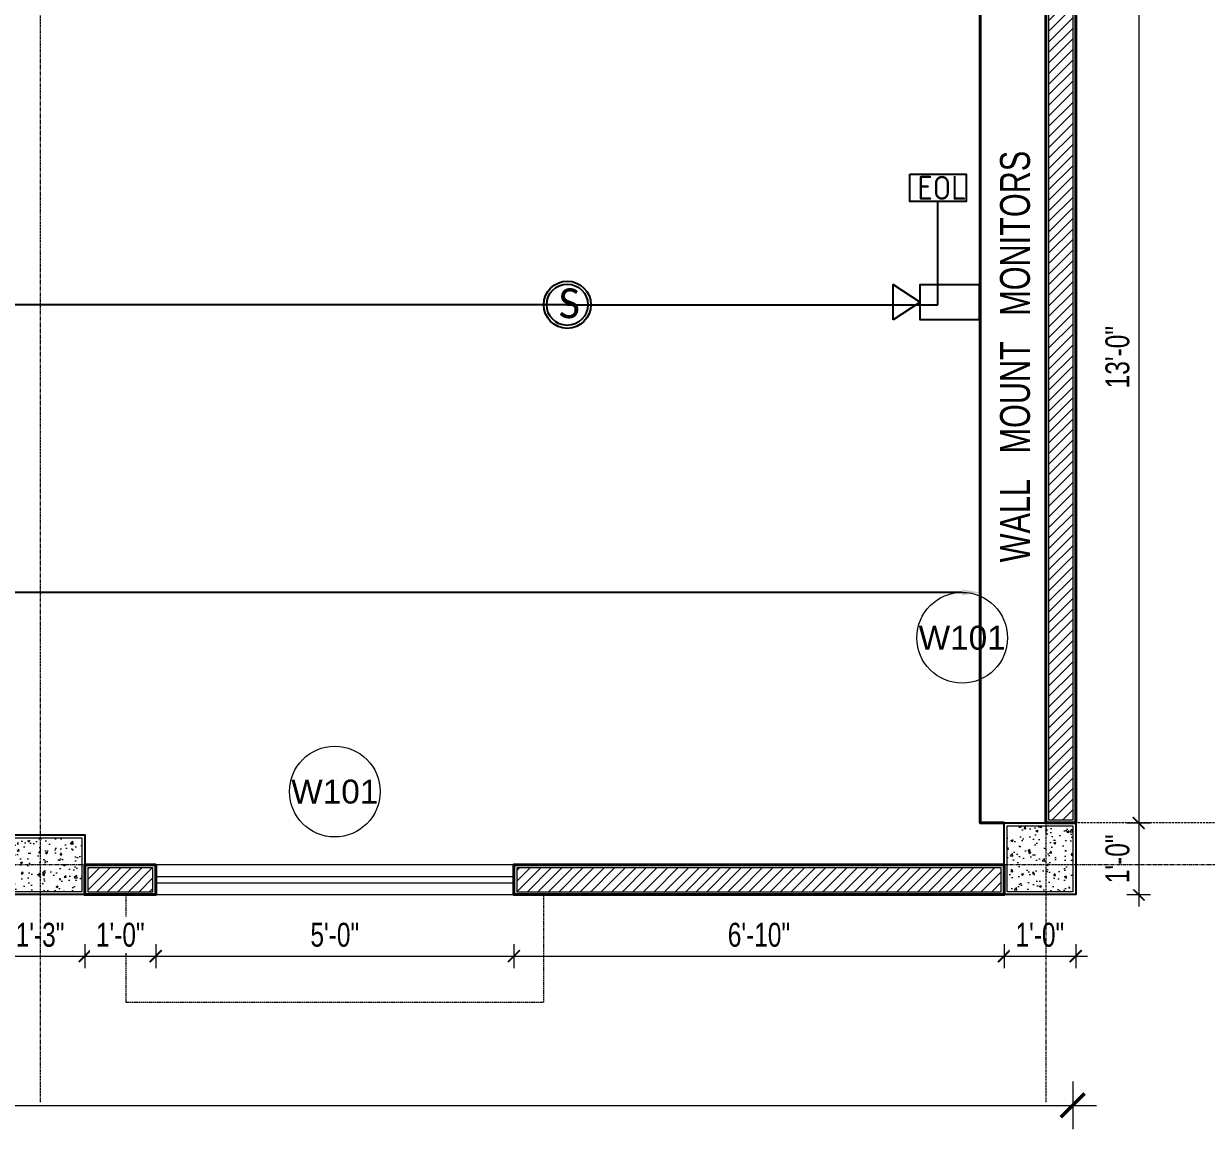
# Model space of a CAD drawing. Header units: inches. Extents: x 985 to 11353, y 526 to 2181.
# Drawn here: x 8822.3 to 9020.5, y 1387 to 1572.1 of the extents above; entities that cross this region are included whole.
import ezdxf
from ezdxf.enums import TextEntityAlignment as Align

# ---------------------------------------------------------------- set-up
doc = ezdxf.new("R2010")
doc.units = ezdxf.units.IN
doc.header["$MEASUREMENT"] = 0
doc.linetypes.add('DASH', pattern=[0.35, 0.25, -0.1])
doc.linetypes.add('PHANTOMX2', pattern=[5, 2.5, -0.5, 0.5, -0.5, 0.5, -0.5])
for name, color, linetype, lineweight in [('COLUMN', 1, 'Continuous', 25), ('Dimension', 22, 'Continuous', 13), ('Glass', 5, 'Continuous', 9), ('grid', 9, 'Continuous', 13), ('HACTH', 8, 'Continuous', 9), ('I-DOOR-IDEN-N', 7, 'Continuous', 15), ('Plaster Line', 5, 'Continuous', 15), ('Porch', 90, 'Continuous', 15), ('Sunshed', 5, 'Continuous', 15), ('wall 05', 3, 'Continuous', 40), ('WINDOW', 140, 'Continuous', 9)]:
    doc.layers.add(name, color=color, linetype=linetype, lineweight=lineweight)
for name, color, linetype in [('FREE-TEXT', 7, 'Continuous'), ('horn & strobe', 1, 'Continuous'), ('smoke detector', 1, 'Continuous'), ('Text', 7, 'Continuous'), ('zone wiring', 5, 'Continuous')]:
    doc.layers.add(name, color=color, linetype=linetype)
doc.styles.add('Arial', font='arial.ttf')
doc.styles.get("Standard").update_dxf_attribs({"font": 'isocp3.shx'})
doc.styles.add('Swiss721', font='swisscl.ttf')
doc.dimstyles.new('DIM08', dxfattribs={"dimtxt": 8, "dimasz": 4, "dimexe": 4, "dimexo": 0, "dimgap": 3, "dimtad": 1, "dimdec": 1, "dimzin": 3, "dimdsep": 46, "dimlunit": 4, "dimtxsty": 'Swiss721', "dimblk": 'ARCHTICK', "dimcen": 0, "dimdle": 4, "dimclrd": 256, "dimclre": 256, "dimclrt": 256, "dimadec": 0, "dimazin": 0, "dimtfac": 1, "dimtdec": 1, "dimtofl": 0, "dimtmove": 0, "dimatfit": 3, "dimldrblk": 'ARCHTICK', "dimfxl": 4, "dimfxlon": 1, "dimtfill": 1, "dimtolj": 1, "dimtzin": 0, "dimlwd": 9, "dimlwe": 9, "dimarcsym": 0})
doc.dimstyles.get("Standard").update_dxf_attribs({"dimtxt": 2, "dimasz": 3, "dimexe": 2, "dimexo": 2, "dimgap": 1, "dimtad": 0, "dimtih": 1, "dimtoh": 1, "dimdec": 1, "dimzin": 0, "dimdsep": 46, "dimtxsty": 'Standard', "dimcen": 0, "dimclrd": 256, "dimclre": 256, "dimclrt": 256, "dimadec": 1, "dimazin": 0, "dimtfac": 1, "dimtdec": 1, "dimtofl": 0, "dimtmove": 0, "dimatfit": 3, "dimfxl": 1, "dimtolj": 1, "dimtzin": 0, "dimlwd": -1, "dimlwe": -1, "dimarcsym": 0})
pattern_1 = [(50, (0, 0), (3.58630091, -0.313760675), [0.375, -4.125]), (355, (0, 0), (-0.69375667, 3.76096067), [0.3, -3.3]), (100.4514, (0.299, -0.026), (2.89254691, 3.44719771), [0.31870095, -3.50571056]), (46.1842, (0, 1), (5.33620524, -0.82759507), [0.5625, -6.1875]), (96.6356, (0.4447, 0.931), (4.67331353, 4.87058935), [0.47805144, -5.258565]), (351.1842, (0, 1), (4.67330973, 4.870593), [0.45, -4.95]), (21, (0.5, 0.75), (2.98453526, -2.01309445), [0.375, -4.125]), (326, (0.5, 0.75), (1.21657666, 3.62575023), [0.3, -3.3]), (71.4514, (0.7487, 0.5822), (4.20111314, 1.61265248), [0.31870095, -3.50571056]), (37.5, (0, 0), (0.060799277, 1.66446927), [0, -3.26, 0, -3.35, 0, -3.3125]), (7.5, (0, 0), (1.315347687, 1.97205856), [0, -1.91, 0, -3.185, 0, -1.2625]), (327.5, (-1.115, 0), (2.66911218, -0.112774359), [0, -1.25, 0, -3.9, 0, -5.175]), (317.5, (-1.615, 0), (2.915930847, 0.50052491), [0, -1.625, 0, -2.59, 0, -3.675])]

# ---------------------------------------------------------------- blocks, each defined once
blk = doc.blocks.new('C10X15')
at = {"layer": 'HACTH'}
h = blk.add_hatch(dxfattribs=at)
h.set_pattern_fill('AR-CONC', color=256, scale=0.5, style=0)
h.set_pattern_definition(pattern_1)
h.paths.add_polyline_path([(88231.5, -6817.5), (88231.5, -6808.5), (88217.5, -6808.5), (88217.5, -6817.5)])
at = {"layer": 'COLUMN'}
blk.add_lwpolyline([(88217, -6808), (88232, -6808), (88232, -6818), (88217, -6818)], close=True, dxfattribs=at)
at = {"layer": 'Plaster Line'}
blk.add_lwpolyline([(88217.5, -6808.5), (88231.5, -6808.5), (88231.5, -6817.5), (88217.5, -6817.5)], close=True, dxfattribs=at)
blk = doc.blocks.new('C 12X12')
at = {"layer": 'HACTH'}
h = blk.add_hatch(dxfattribs=at)
h.set_pattern_fill('AR-CONC', color=256, scale=0.5, style=0)
h.set_pattern_definition(pattern_1)
h.paths.add_polyline_path([(88279, -6819.5), (88279, -6808.5), (88268, -6808.5), (88268, -6819.5)])
at = {"layer": 'COLUMN'}
blk.add_lwpolyline([(88267.5, -6808), (88279.5, -6808), (88279.5, -6820), (88267.5, -6820)], close=True, dxfattribs=at)
at = {"layer": 'Plaster Line'}
blk.add_lwpolyline([(88268, -6808.5), (88279, -6808.5), (88279, -6819.5), (88268, -6819.5)], close=True, dxfattribs=at)
blk = doc.blocks.new('_ArchTick')
at = {"color": 0, "linetype": 'ByBlock', "const_width": 0.15}
blk.add_lwpolyline([(-0.5, -0.5), (0.5, 0.5)], dxfattribs=at)
blk = doc.blocks.new('*D371')
at = {"layer": 'Defpoints', "color": 0, "transparency": 16777216}
for p in [(8817.56, 1426.28), (8832.56, 1426.28), (8832.56, 1415.99)]:
    blk.add_point(p, dxfattribs=at)
at = {"layer": 'Dimension', "lineweight": 9, "transparency": 16777216}
for p, q in [((8817.56, 1417.99), (8817.56, 1413.99)), ((8832.56, 1417.99), (8832.56, 1413.99)), ((8815.56, 1415.99), (8834.56, 1415.99))]:
    blk.add_line(p, q, dxfattribs=at)
at = {"layer": 'Dimension', "lineweight": 9, "transparency": 16777216, "xscale": 2, "yscale": 2, "zscale": 2, "rotation": 180}
blk.add_blockref('_ArchTick', (8817.56, 1415.99), dxfattribs=at)
at = {"layer": 'Dimension', "lineweight": 9, "transparency": 16777216, "xscale": 2, "yscale": 2, "zscale": 2}
blk.add_blockref('_ArchTick', (8832.56, 1415.99), dxfattribs=at)
at = {"layer": 'Dimension', "transparency": 16777216, "insert": (8825.06, 1419.54), "char_height": 4, "attachment_point": 5, "style": 'Swiss721', "bg_fill": 3, "box_fill_scale": 1.25, "bg_fill_color": 256, "bg_fill_true_color": 13158600, "bg_fill_transparency": 0}
blk.add_mtext('\\A1;1\'-3"', dxfattribs=at)
blk = doc.blocks.new('*D372')
at = {"layer": 'Defpoints', "color": 0, "transparency": 16777216}
for p in [(8832.56, 1426.28), (8844.44, 1426.28)]:
    blk.add_point(p, dxfattribs=at)
at = {"layer": 'Dimension', "lineweight": 9, "transparency": 16777216}
for p, q in [((8832.56, 1417.99), (8832.56, 1413.99)), ((8844.44, 1417.99), (8844.44, 1413.99)), ((8830.56, 1415.99), (8846.44, 1415.99))]:
    blk.add_line(p, q, dxfattribs=at)
at = {"layer": 'Dimension', "lineweight": 9, "transparency": 16777216, "xscale": 2, "yscale": 2, "zscale": 2, "rotation": 180}
blk.add_blockref('_ArchTick', (8832.56, 1415.99), dxfattribs=at)
at = {"layer": 'Dimension', "lineweight": 9, "transparency": 16777216, "xscale": 2, "yscale": 2, "zscale": 2}
blk.add_blockref('_ArchTick', (8844.44, 1415.99), dxfattribs=at)
at = {"layer": 'Dimension', "transparency": 16777216, "insert": (8838.5, 1419.54), "char_height": 4, "attachment_point": 5, "style": 'Swiss721', "bg_fill": 3, "box_fill_scale": 1.25, "bg_fill_color": 256, "bg_fill_true_color": 13158600, "bg_fill_transparency": 0}
blk.add_mtext('\\A1;1\'-0"', dxfattribs=at)
at = {"layer": 'Defpoints', "color": 0, "transparency": 16777216}
blk.add_point((8844.44, 1415.99), dxfattribs=at)
blk = doc.blocks.new('*D373')
at = {"layer": 'Defpoints', "color": 0, "transparency": 16777216}
for p in [(8844.44, 1426.28), (8904.44, 1426.28), (8904.44, 1415.99)]:
    blk.add_point(p, dxfattribs=at)
at = {"layer": 'Dimension', "lineweight": 9, "transparency": 16777216}
for p, q in [((8844.44, 1417.99), (8844.44, 1413.99)), ((8904.44, 1417.99), (8904.44, 1413.99)), ((8842.44, 1415.99), (8906.44, 1415.99))]:
    blk.add_line(p, q, dxfattribs=at)
at = {"layer": 'Dimension', "lineweight": 9, "transparency": 16777216, "xscale": 2, "yscale": 2, "zscale": 2, "rotation": 180}
blk.add_blockref('_ArchTick', (8844.44, 1415.99), dxfattribs=at)
at = {"layer": 'Dimension', "lineweight": 9, "transparency": 16777216, "xscale": 2, "yscale": 2, "zscale": 2}
blk.add_blockref('_ArchTick', (8904.44, 1415.99), dxfattribs=at)
at = {"layer": 'Dimension', "transparency": 16777216, "insert": (8874.44, 1419.54), "char_height": 4, "attachment_point": 5, "style": 'Swiss721', "bg_fill": 3, "box_fill_scale": 1.25, "bg_fill_color": 256, "bg_fill_true_color": 13158600, "bg_fill_transparency": 0}
blk.add_mtext('\\A1;5\'-0"', dxfattribs=at)
blk = doc.blocks.new('*D374')
at = {"layer": 'Defpoints', "color": 0, "transparency": 16777216}
for p in [(8904.44, 1426.28), (8986.56, 1426.28), (8986.56, 1415.99)]:
    blk.add_point(p, dxfattribs=at)
at = {"layer": 'Dimension', "lineweight": 9, "transparency": 16777216}
for p, q in [((8904.44, 1417.99), (8904.44, 1413.99)), ((8986.56, 1417.99), (8986.56, 1413.99)), ((8902.44, 1415.99), (8988.56, 1415.99))]:
    blk.add_line(p, q, dxfattribs=at)
at = {"layer": 'Dimension', "lineweight": 9, "transparency": 16777216, "xscale": 2, "yscale": 2, "zscale": 2, "rotation": 180}
blk.add_blockref('_ArchTick', (8904.44, 1415.99), dxfattribs=at)
at = {"layer": 'Dimension', "lineweight": 9, "transparency": 16777216, "xscale": 2, "yscale": 2, "zscale": 2}
blk.add_blockref('_ArchTick', (8986.56, 1415.99), dxfattribs=at)
at = {"layer": 'Dimension', "transparency": 16777216, "insert": (8945.5, 1419.54), "char_height": 4, "attachment_point": 5, "style": 'Swiss721', "bg_fill": 3, "box_fill_scale": 1.25, "bg_fill_color": 256, "bg_fill_true_color": 13158600, "bg_fill_transparency": 0}
blk.add_mtext('\\A1;6\'-10"', dxfattribs=at)
blk = doc.blocks.new('*D375')
at = {"layer": 'Defpoints', "color": 0, "transparency": 16777216}
for p in [(8986.56, 1426.28), (8998.56, 1426.28)]:
    blk.add_point(p, dxfattribs=at)
at = {"layer": 'Dimension', "lineweight": 9, "transparency": 16777216}
for p, q in [((8986.56, 1417.99), (8986.56, 1413.99)), ((8998.56, 1417.99), (8998.56, 1413.99)), ((8984.56, 1415.99), (9000.56, 1415.99))]:
    blk.add_line(p, q, dxfattribs=at)
at = {"layer": 'Dimension', "lineweight": 9, "transparency": 16777216, "xscale": 2, "yscale": 2, "zscale": 2, "rotation": 180}
blk.add_blockref('_ArchTick', (8986.56, 1415.99), dxfattribs=at)
at = {"layer": 'Dimension', "lineweight": 9, "transparency": 16777216, "xscale": 2, "yscale": 2, "zscale": 2}
blk.add_blockref('_ArchTick', (8998.56, 1415.99), dxfattribs=at)
at = {"layer": 'Dimension', "transparency": 16777216, "insert": (8992.56, 1419.54), "char_height": 4, "attachment_point": 5, "style": 'Swiss721', "bg_fill": 3, "box_fill_scale": 1.25, "bg_fill_color": 256, "bg_fill_true_color": 13158600, "bg_fill_transparency": 0}
blk.add_mtext('\\A1;1\'-0"', dxfattribs=at)
at = {"layer": 'Defpoints', "color": 0, "transparency": 16777216}
blk.add_point((8998.56, 1415.99), dxfattribs=at)
blk = doc.blocks.new('*D398')
at = {"layer": 'Defpoints', "color": 0, "transparency": 16777216}
for p in [(8998.56, 1594.28), (8998.56, 1438.28), (9009.12, 1438.28)]:
    blk.add_point(p, dxfattribs=at)
at = {"layer": 'Dimension', "lineweight": 9, "transparency": 16777216}
for p, q in [((9009.12, 1596.28), (9009.12, 1436.28)), ((9007.12, 1594.28), (9011.12, 1594.28)), ((9007.12, 1438.28), (9011.12, 1438.28))]:
    blk.add_line(p, q, dxfattribs=at)
at = {"layer": 'Dimension', "lineweight": 9, "transparency": 16777216, "xscale": 2, "yscale": 2, "zscale": 2}
for p, rotation in [((9009.12, 1594.28), 90), ((9009.12, 1438.28), 270)]:
    blk.add_blockref('_ArchTick', p, dxfattribs=dict(at, rotation=rotation))
at = {"layer": 'Dimension', "transparency": 16777216, "insert": (9005.57, 1516.28), "char_height": 4, "attachment_point": 5, "rotation": 90, "style": 'Swiss721', "bg_fill": 3, "box_fill_scale": 1.25, "bg_fill_color": 256, "bg_fill_true_color": 13158600, "bg_fill_transparency": 0}
blk.add_mtext('\\A1;13\'-0"', dxfattribs=at)
blk = doc.blocks.new('*D399')
at = {"layer": 'Defpoints', "color": 0, "transparency": 16777216}
for p in [(8998.56, 1438.28), (8998.56, 1426.28)]:
    blk.add_point(p, dxfattribs=at)
at = {"layer": 'Dimension', "lineweight": 9, "transparency": 16777216}
for p, q in [((9009.12, 1440.28), (9009.12, 1424.28)), ((9007.12, 1438.28), (9011.12, 1438.28)), ((9007.12, 1426.28), (9011.12, 1426.28))]:
    blk.add_line(p, q, dxfattribs=at)
at = {"layer": 'Dimension', "lineweight": 9, "transparency": 16777216, "xscale": 2, "yscale": 2, "zscale": 2}
for p, rotation in [((9009.12, 1438.28), 90), ((9009.12, 1426.28), 270)]:
    blk.add_blockref('_ArchTick', p, dxfattribs=dict(at, rotation=rotation))
at = {"layer": 'Dimension', "transparency": 16777216, "insert": (9005.58, 1432.28), "char_height": 4, "attachment_point": 5, "rotation": 90, "style": 'Swiss721', "bg_fill": 3, "box_fill_scale": 1.25, "bg_fill_color": 256, "bg_fill_true_color": 13158600, "bg_fill_transparency": 0}
blk.add_mtext('\\A1;1\'-0"', dxfattribs=at)
at = {"layer": 'Defpoints', "color": 0, "transparency": 16777216}
blk.add_point((9009.12, 1426.28), dxfattribs=at)
blk = doc.blocks.new('*D400')
at = {"layer": 'Defpoints', "color": 0, "transparency": 16777216}
for p in [(8329.06, 1426.28), (8998.06, 1426.28), (8998.06, 1390.99)]:
    blk.add_point(p, dxfattribs=at)
at = {"layer": 'Dimension', "lineweight": 9, "transparency": 16777216}
for p, q in [((8329.06, 1394.99), (8329.06, 1386.99)), ((8998.06, 1394.99), (8998.06, 1386.99)), ((8325.06, 1390.99), (9002.06, 1390.99))]:
    blk.add_line(p, q, dxfattribs=at)
at = {"layer": 'Dimension', "lineweight": 9, "transparency": 16777216, "xscale": 4, "yscale": 4, "zscale": 4, "rotation": 180}
blk.add_blockref('_ArchTick', (8329.06, 1390.99), dxfattribs=at)
at = {"layer": 'Dimension', "lineweight": 9, "transparency": 16777216, "xscale": 4, "yscale": 4, "zscale": 4}
blk.add_blockref('_ArchTick', (8998.06, 1390.99), dxfattribs=at)
at = {"layer": 'Dimension', "transparency": 16777216, "insert": (8663.31, 1398.08), "char_height": 8, "attachment_point": 5, "style": 'Swiss721', "bg_fill": 3, "box_fill_scale": 1.25, "bg_fill_color": 256, "bg_fill_true_color": 13158600, "bg_fill_transparency": 0}
blk.add_mtext('\\A1;55\'-9"', dxfattribs=at)
blk = doc.blocks.new('wall&door')
at = {"color": 0, "linetype": 'ByBlock', "lineweight": -2}
blk.add_circle((0, 0), 3.039, dxfattribs=at)
at = {"color": 0, "linetype": 'ByBlock', "lineweight": -2, "ltscale": 25.4, "style": 'Arial'}
blk.add_attdef('PT1', text='', height=1.6, dxfattribs=at).set_placement((0, 0), align=Align.MIDDLE_CENTER)
blk = doc.blocks.new('smoke detector')
at = {"layer": 'smoke detector'}
for radius in [3.95, 3.45]:
    blk.add_circle((331.62, 4109.64), radius, dxfattribs=at)
at = {"layer": 'smoke detector', "insert": (330.17, 4112.38), "char_height": 5, "attachment_point": 1}
blk.add_mtext_dynamic_manual_height_columns('{\\fCalibri|b0|i0|c0|p34;S}', width=5, gutter_width=1, heights=[0], dxfattribs=at)
blk = doc.blocks.new('EOL')
at = {"layer": 'zone wiring', "color": 4}
blk.add_lwpolyline([(-410.51, 4145.39), (-401.03, 4145.39), (-401.03, 4140.79), (-410.51, 4140.79)], close=True, dxfattribs=at)
at = {"layer": 'zone wiring', "color": 4, "insert": (-409.22, 4145.11), "char_height": 4, "attachment_point": 1}
blk.add_mtext_dynamic_manual_height_columns('EOL', width=7.8869, gutter_width=1, heights=[0], dxfattribs=at)
blk = doc.blocks.new('horn with strobe')
at = {"layer": 'horn & strobe', "color": 1}
for points in [[(-391.02, 4158.6), (-381.13, 4158.6), (-381.13, 4152.71), (-391.02, 4152.71)], [(-376.59, 4158.6), (-376.59, 4152.71), (-381.13, 4155.65)]]:
    blk.add_lwpolyline(points, close=True, dxfattribs=at)
blk = doc.blocks.new('*D447')
at = {"layer": 'Defpoints', "color": 0, "transparency": 16777216}
for p in [(8982.56, 1476.9), (8982.56, 1438.28), (8497.68, 1436.28)]:
    blk.add_point(p, dxfattribs=at)
at = {"layer": 'FREE-TEXT', "transparency": 16777216}
for p, q in [((8497.68, 1438.28), (8497.68, 1478.9)), ((8982.56, 1440.28), (8982.56, 1478.9)), ((8500.68, 1476.9), (8715.85, 1476.9)), ((8979.56, 1476.9), (8764.39, 1476.9))]:
    blk.add_line(p, q, dxfattribs=at)
for points in [[(8500.68, 1477.4), (8500.68, 1476.4), (8497.68, 1476.9)], [(8979.56, 1477.4), (8979.56, 1476.4), (8982.56, 1476.9)]]:
    blk.add_solid(points, dxfattribs=at)
at = {"layer": 'FREE-TEXT', "transparency": 16777216, "insert": (8740.12, 1476.9), "char_height": 10, "attachment_point": 5}
blk.add_mtext('\\A1;40\'-4.9"', dxfattribs=at)

msp = doc.modelspace()

# ---------------------------------------------------------------- hatches: boundary and pattern name
at = {"layer": 'HACTH'}
h = msp.add_hatch(dxfattribs=at)
h.set_pattern_fill('ANSI31', color=256, scale=10, style=0)
h.set_pattern_definition([(45, (-114667.1369, -169903.1285), (-0.8838834765, 0.8838834765), [])])
h.paths.add_polyline_path([(8998.06, 1593.78), (8994.06, 1593.78), (8994.06, 1438.78), (8998.06, 1438.78)])
h = msp.add_hatch(dxfattribs=at)
h.set_pattern_fill('ANSI31', color=256, scale=10, style=0)
h.set_pattern_definition([(45, (-114666.6369, -169903.1285), (-0.8838834765, 0.8838834765), [])])
h.paths.add_polyline_path([(8843.94, 1426.78), (8843.94, 1430.78), (8833.06, 1430.78), (8833.06, 1426.78)])
h.paths.add_polyline_path([(8773.06, 1430.78), (8751.06, 1430.78), (8751.06, 1426.78), (8817.06, 1426.78), (8817.06, 1430.78)])
h = msp.add_hatch(dxfattribs=at)
h.set_pattern_fill('ANSI31', color=256, scale=10, style=0)
h.set_pattern_definition([(45, (-110470.1142, -171258.8229), (-0.8838834765, 0.8838834765), [])])
h.paths.add_polyline_path([(8986.06, 1426.78), (8986.06, 1430.78), (8904.94, 1430.78), (8904.94, 1426.78)])

# ---------------------------------------------------------------- linework, layer by layer
at = {"layer": 'Glass', "ltscale": 10}
msp.add_lwpolyline([(8904.44, 1428.28), (8904.44, 1429.28), (8844.44, 1429.28), (8844.44, 1428.28)], close=True, dxfattribs=at)
at = {"layer": 'Plaster Line'}
for points in [[(8998.06, 1438.78), (8994.06, 1438.78), (8994.06, 1593.78), (8998.06, 1593.78)], [(8843.94, 1430.78), (8833.06, 1430.78), (8833.06, 1426.78), (8843.94, 1426.78)], [(8986.06, 1430.78), (8904.94, 1430.78), (8904.94, 1426.78), (8986.06, 1426.78)]]:
    msp.add_lwpolyline(points, close=True, dxfattribs=at)
at = {"layer": 'Porch', "linetype": 'DASH', "ltscale": 1.5}
msp.add_lwpolyline([(8998.56, 1606.28), (9068.57, 1606.28), (9068.57, 1438.28), (8998.56, 1438.28)], dxfattribs=at)
at = {"layer": 'Sunshed', "linetype": 'DASH'}
msp.add_lwpolyline([(8839.44, 1426.28), (8839.44, 1408.28), (8909.44, 1408.28), (8909.44, 1426.28)], dxfattribs=at)
at = {"layer": 'wall 05'}
msp.add_lwpolyline([(8986.56, 1438.28), (8982.56, 1438.28), (8982.56, 1594.28), (8986.56, 1594.28)], dxfattribs=at)
for points in [[(8998.56, 1438.28), (8993.56, 1438.28), (8993.56, 1594.28), (8998.56, 1594.28)], [(8844.44, 1431.28), (8832.56, 1431.28), (8832.56, 1426.28), (8844.44, 1426.28)], [(8986.56, 1431.28), (8904.44, 1431.28), (8904.44, 1426.28), (8986.56, 1426.28)]]:
    msp.add_lwpolyline(points, close=True, dxfattribs=at)
at = {"layer": 'WINDOW', "ltscale": 10}
msp.add_lwpolyline([(8904.44, 1426.28), (8904.44, 1431.28), (8844.44, 1431.28), (8844.44, 1426.28)], close=True, dxfattribs=at)
at = {"layer": 'zone wiring', "color": 30}
for p, q in [((8975.49, 1525.07), (8975.49, 1542.32)), ((8913.39, 1525.07), (8733.09, 1525.07)), ((8913.39, 1525.07), (8975.49, 1525.07))]:
    msp.add_line(p, q, dxfattribs=at)

# ---------------------------------------------------------------- block references
at = {"layer": 'FREE-TEXT', "rotation": 180}
msp.add_blockref('horn with strobe', (8591.37, 5681.14), dxfattribs=at)
at = {"layer": 'HACTH'}
for name, p in [('C 12X12', (-79280.94, 8246.28)), ('C10X15', (-79399.44, 8244.28))]:
    msp.add_blockref(name, p, dxfattribs=at)
at = {"layer": 'I-DOOR-IDEN-N'}
ref = msp.add_blockref('wall&door', (8979.55, 1469.3), dxfattribs=dict(at, xscale=2.5, yscale=2.5, zscale=2.5))
ref.add_attrib('PT1', 'W101', dxfattribs={"layer": '0', "color": 7, "linetype": 'ByBlock', "lineweight": -2, "ltscale": 25.4, "height": 4, "style": 'Arial'}).set_placement((8979.55, 1469.3), align=Align.MIDDLE_CENTER)
ref = msp.add_blockref('wall&door', (8874.44, 1443.54), dxfattribs=dict(at, xscale=2.5, yscale=2.5, zscale=2.5))
ref.add_attrib('PT1', 'W101', dxfattribs={"layer": '0', "color": 7, "linetype": 'ByBlock', "lineweight": -2, "ltscale": 25.4, "height": 4, "style": 'Arial'}).set_placement((8874.44, 1443.54), align=Align.MIDDLE_CENTER)
at = {"layer": 'smoke detector'}
msp.add_blockref('smoke detector', (8581.77, -2584.58), dxfattribs=at)
at = {"layer": 'zone wiring'}
msp.add_blockref('EOL', (9381.26, -2598.47), dxfattribs=at)

# ---------------------------------------------------------------- texts
at = {"layer": 'Text', "insert": (8985.89, 1516.38), "char_height": 5, "width": 95.3252, "attachment_point": 2, "rotation": 90, "style": 'Swiss721'}
msp.add_mtext('WALL   MOUNT   MONITORS', dxfattribs=at)

# ---------------------------------------------------------------- dimensions: what is measured, and where the dimension line sits
at = {"layer": 'FREE-TEXT'}
dim = msp.add_linear_dim(base=(8982.56, 1476.9), p1=(8497.68, 1436.28), p2=(8982.56, 1438.28), dimstyle='Standard', override={"dimtxt": 10, "dimtih": 0, "dimtoh": 0, "dimlunit": 3}, dxfattribs=at)
dim.commit()
dim.dimension.update_dxf_attribs({"geometry": '*D447', "text_midpoint": (8740.12, 1476.9)})

# ---------------------------------------------------------------- next in the draw order: dimensions: what is measured, and where the dimension line sits
at = {"layer": 'Dimension'}
for base, p1, p2, angle, picture, middle in [((9009.12, 1438.28), (8998.56, 1594.28), (8998.56, 1438.28), 90, '*D398', (9005.57, 1516.28)), ((8832.56, 1415.99), (8817.56, 1426.28), (8832.56, 1426.28), 180, '*D371', (8825.06, 1419.54))]:
    dim = msp.add_linear_dim(base=base, p1=p1, p2=p2, angle=angle, dimstyle='DIM08', override={"dimscale": 0.5, "dimarcsym": 2}, dxfattribs=at)
    dim.commit()
    dim.dimension.update_dxf_attribs({"geometry": picture, "text_midpoint": middle})

# ---------------------------------------------------------------- next in the draw order: dimensions: what is measured, and where the dimension line sits
dim = msp.add_linear_dim(base=(8844.44, 1415.99), p1=(8832.56, 1426.28), p2=(8844.44, 1426.28), angle=180, dimstyle='DIM08', override={"dimscale": 0.5, "dimarcsym": 2}, dxfattribs=at)
dim.commit()
dim.dimension.update_dxf_attribs({"geometry": '*D372', "text_midpoint": (8838.5, 1419.54)})

# ---------------------------------------------------------------- next in the draw order: dimensions: what is measured, and where the dimension line sits
dim = msp.add_linear_dim(base=(8904.44, 1415.99), p1=(8844.44, 1426.28), p2=(8904.44, 1426.28), angle=180, dimstyle='DIM08', override={"dimscale": 0.5, "dimarcsym": 2}, dxfattribs=at)
dim.commit()
dim.dimension.update_dxf_attribs({"geometry": '*D373', "text_midpoint": (8874.44, 1419.54)})

# ---------------------------------------------------------------- next in the draw order: dimensions: what is measured, and where the dimension line sits
dim = msp.add_linear_dim(base=(8986.56, 1415.99), p1=(8904.44, 1426.28), p2=(8986.56, 1426.28), angle=180, dimstyle='DIM08', override={"dimscale": 0.5, "dimarcsym": 2}, dxfattribs=at)
dim.commit()
dim.dimension.update_dxf_attribs({"geometry": '*D374', "text_midpoint": (8945.5, 1419.54)})

# ---------------------------------------------------------------- next in the draw order: dimensions: what is measured, and where the dimension line sits
dim = msp.add_linear_dim(base=(8998.56, 1415.99), p1=(8986.56, 1426.28), p2=(8998.56, 1426.28), angle=180, dimstyle='DIM08', override={"dimscale": 0.5, "dimarcsym": 2}, dxfattribs=at)
dim.commit()
dim.dimension.update_dxf_attribs({"geometry": '*D375', "text_midpoint": (8992.56, 1419.54)})

# ---------------------------------------------------------------- next in the draw order: dimensions: what is measured, and where the dimension line sits
dim = msp.add_linear_dim(base=(9009.12, 1426.28), p1=(8998.56, 1438.28), p2=(8998.56, 1426.28), angle=90, dimstyle='DIM08', override={"dimscale": 0.5, "dimarcsym": 2}, dxfattribs=at)
dim.commit()
dim.dimension.update_dxf_attribs({"geometry": '*D399', "text_midpoint": (9005.58, 1432.28)})

# ---------------------------------------------------------------- next in the draw order: linework, layer by layer
at = {"layer": 'grid', "linetype": 'PHANTOMX2', "ltscale": 0.2}
msp.add_line((9061.02, 1431.28), (8292.32, 1431.28), dxfattribs=at)

# ---------------------------------------------------------------- next in the draw order: dimensions: what is measured, and where the dimension line sits
at = {"layer": 'Dimension'}
dim = msp.add_linear_dim(base=(8998.06, 1390.99), p1=(8329.06, 1426.28), p2=(8998.06, 1426.28), text='55\'-9"', dimstyle='DIM08', override={"dimarcsym": 1}, dxfattribs=at)
dim.commit()
dim.dimension.update_dxf_attribs({"geometry": '*D400', "text_midpoint": (8663.31, 1390.99), "dimtype": 160})

# ---------------------------------------------------------------- next in the draw order: linework, layer by layer
at = {"layer": 'grid', "linetype": 'PHANTOMX2', "ltscale": 0.2}
for p, q in [((8825.06, 1897.99), (8825.06, 1391.54)), ((8993.56, 1897.99), (8993.56, 1391.54))]:
    msp.add_line(p, q, dxfattribs=at)

doc.saveas('drawing.dxf')
